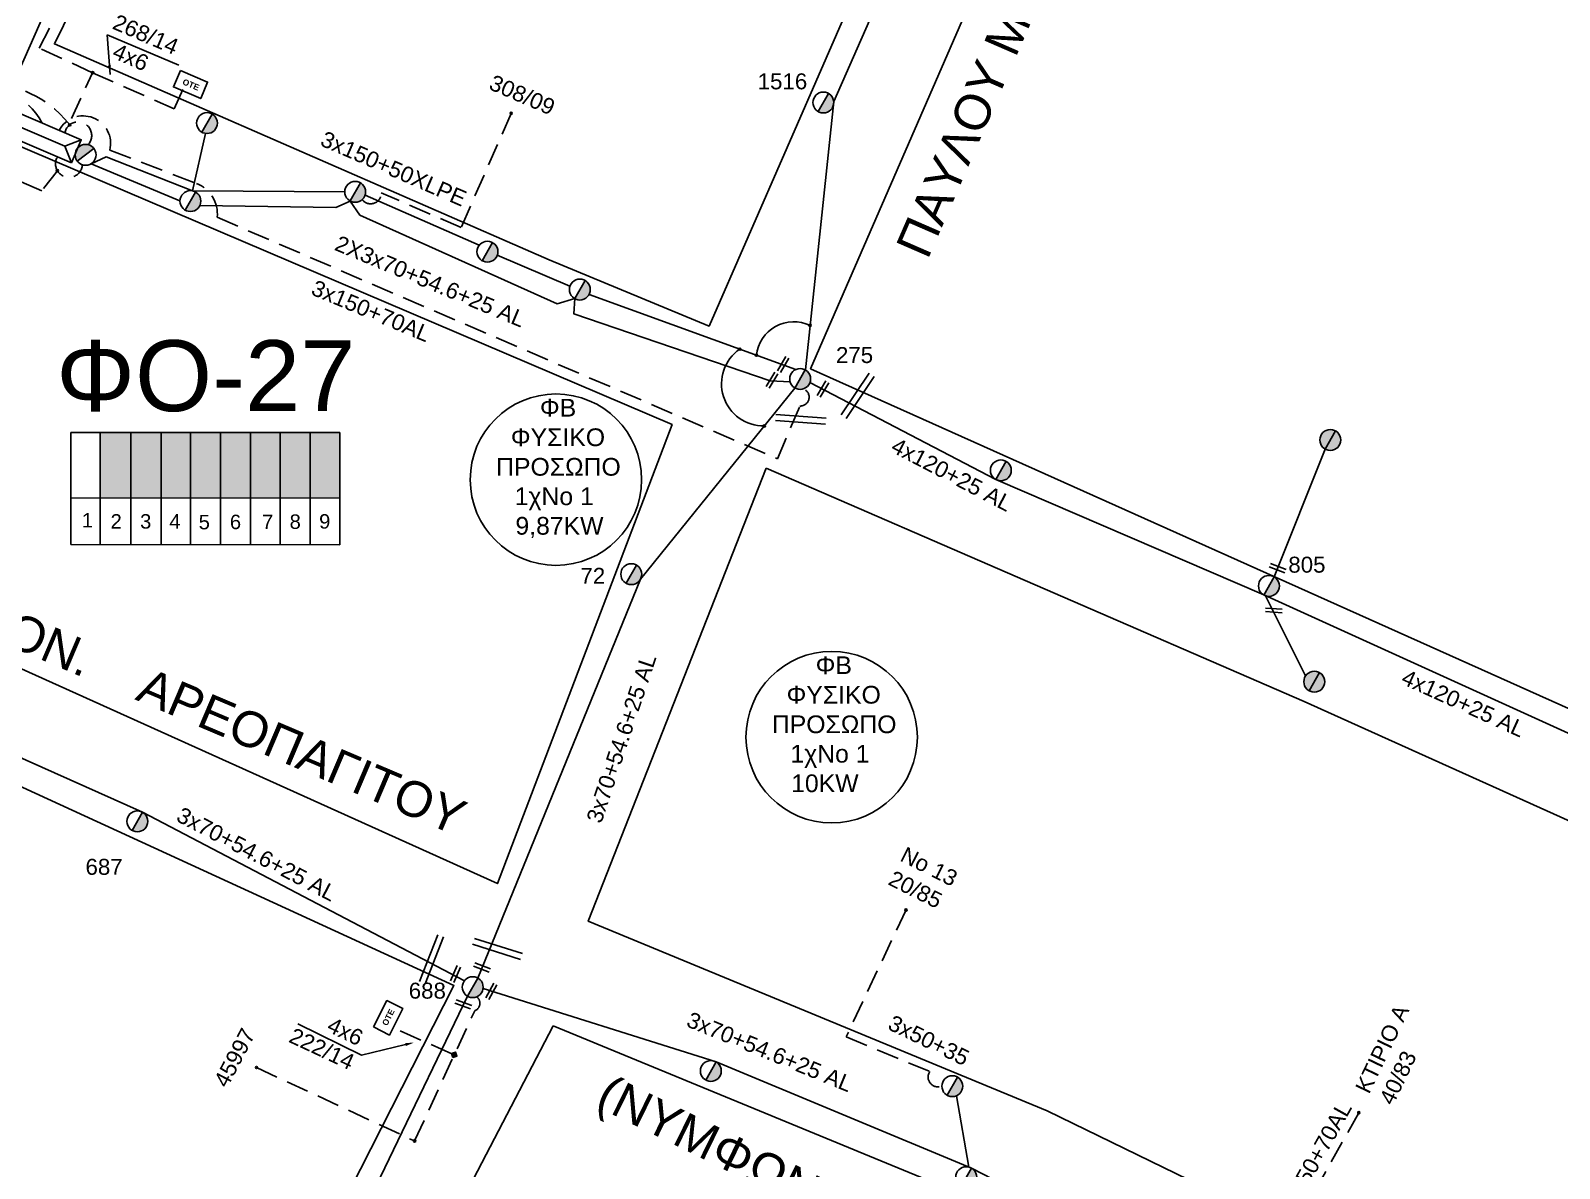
# Model space of a CAD drawing. Header units: millimetres. Extents: x 4998 to 7216, y 1887 to 2914.
# Drawn here: x 5855 to 6027.5, y 2428.9 to 2557.3 of the extents above; entities that cross this region are included whole.
import ezdxf
from ezdxf import colors
from ezdxf.entities.mleader import LeaderData, LeaderLine
from ezdxf.enums import TextEntityAlignment as Align
from ezdxf.math import Vec2, Vec3

# ---------------------------------------------------------------- set-up
doc = ezdxf.new("R2010")
doc.units = ezdxf.units.MM
doc.linetypes.add('DASHED', pattern=[19.05, 12.7, -6.35])
for name, color, linetype, lineweight in [('3x150+50', 7, 'Continuous', 30), ('3x150+50 XLPE', 7, 'SYN_LINE', 30), ('3x150+70AL', 7, 'DASHED', 30), ('3x150AL+50CU', 7, 'Continuous', 30), ('3x70+54.6+25 AL', 7, 'SYN_LINE', 30), ('4x120+25 AL', 7, 'SYN_LINE', 30), ('4x50+16AL', 7, 'Continuous', 30), ('4x6', 7, 'SYN_LINE', 30), ('4x6CU', 7, 'Continuous', 30), ('Υπόβαθρο ΔΕΗ', 7, 'Continuous', 30)]:
    doc.layers.add(name, color=color, linetype=linetype, lineweight=lineweight)
for name, color, linetype in [('3X50AL+35CU', 7, 'Continuous'), ('Pillar OTE', 7, 'Continuous'), ('text οδών', 7, 'Continuous'), ('text_kalodion', 7, 'Continuous'), ('Επιγραφές - Σχήματα', 7, 'Continuous'), ('Καλώδια ΧΤ   3x150AL+50CU', 7, 'DASHED'), ('Μηχανική τομή', 7, 'Continuous'), ('Στύλος Ξύλινος', 7, 'Continuous'), ('Στύλος Ξύλινος @ 1', 7, 'Continuous'), ('Στύλος ΦΜ', 7, 'Continuous'), ('Στύλος ΦΜ @ 1', 7, 'Continuous'), ('Συνδέσεις', 7, 'Continuous'), ('Τομή', 7, 'Continuous'), ('Υποσταθμός εναέριος 2 στύλων', 7, 'Continuous'), ('Υποσταθμός πόλεως', 7, 'Continuous')]:
    doc.layers.add(name, color=color, linetype=linetype)
doc.styles.add('arial', font='ARIAL.TTF')
doc.styles.get("Standard").update_dxf_attribs({"font": 'ARIAL.TTF'})
doc.linetypes.add('SYN_LINE', pattern='A,0.5,-0.0001,["/\\/\\/\\/",Standard,S=0.1,R=0,X=0,Y=-0.05],-0.25', length=0.7501)
doc.dimstyles.new('ISO-25', dxfattribs={"dimtxt": 2.5, "dimasz": 2.5, "dimexe": 1.25, "dimexo": 0.625, "dimtad": 1, "dimtxsty": 'Standard', "dimcen": 2.5, "dimadec": 0, "dimazin": 0, "dimtfac": 1, "dimtmove": 0, "dimatfit": 3, "dimfxl": 1, "dimarcsym": 0})

# ---------------------------------------------------------------- blocks, each defined once
blk = doc.blocks.new('ΥΠΟΣΤΑΘΜΟΣ ΕΝΑΕΡΙΟΣ ΕΠΙ 2 ΣΤΥΛΩΝ')
at = {"layer": 'Υποσταθμός εναέριος 2 στύλων', "linetype": 'Continuous'}
for points in [[(-11.97, -2.11, 0.574793), (-8.45, -0.07, 0.268822), (-9.64, 1.98)], [(9.68, -2.15, 0.574793), (13.19, -0.1, 0.268822), (12.01, 1.95)]]:
    blk.add_hatch(color=256, dxfattribs=at).paths.add_polyline_path(points)
for p, q in [((-11.97, -2.11), (-9.64, 1.98)), ((9.68, -2.15), (12.01, 1.95))]:
    blk.add_line(p, q, dxfattribs=at)
for centre in [(-10.81, -0.07), (10.84, -0.1)]:
    blk.add_circle(centre, 2.36, dxfattribs=at)
at = {"layer": 'Υποσταθμός πόλεως', "linetype": 'Continuous', "ltscale": 40}
blk.add_lwpolyline([(-8.57, 2.82), (8.57, 2.82), (8.57, -2.82), (-8.57, -2.82)], close=True, dxfattribs=at)
for points in [[(-5.75, 0), (-8.57, 2.82)], [(-8.57, -2.82), (-5.75, 0)], [(-5.75, 0), (5.75, 0)], [(5.75, 0), (8.57, 2.82)], [(8.57, -2.82), (5.75, 0)]]:
    blk.add_lwpolyline(points, dxfattribs=at)
at = {"layer": 'Υποσταθμός εναέριος 2 στύλων', "ltscale": 40, "flags": 1}
for tag, p in [('ΜΕΤΑΣΧΗΜΑΤΙΣΜΟΣ', (14.09, 2.51)), ('ΙΣΧΥΣ', (14.07, -0.28)), ('ΑΡΙΘΜΟΣ', (14.19, -3))]:
    blk.add_attdef(tag, p, '', height=1.8, dxfattribs=at)
blk = doc.blocks.new('ΥΠΑΡΧΩΝ ΤΣΙΜΕΝΤΕΝΙΟΣ ΣΤΥΛΟΣ')
at = {"layer": 'Στύλος ΦΜ'}
blk.add_hatch(color=7, dxfattribs=at).paths.add_polyline_path([(-1.29, -2.28, 0.574793), (2.62, 0, 0.268822), (1.3, 2.27)])
at = {"layer": 'Στύλος ΦΜ', "color": 7}
blk.add_line((-1.29, -2.28), (1.3, 2.27), dxfattribs=at)
blk.add_circle((0, 0), 2.62, dxfattribs=at)
at = {"layer": 'Στύλος ΦΜ', "flags": 4}
for tag, p in [('ΑΡΙΘΜΟΣ', (-4.68, 8.05)), ('ΤΥΠΟΣ', (-4.91, 3.03))]:
    blk.add_attdef(tag, p, '', height=4, dxfattribs=at)
blk = doc.blocks.new('ΥΠΑΡΧΩΝ ΞΥΛΙΝΟΣ ΣΤΥΛΟΣ')
at = {"layer": 'Στύλος Ξύλινος'}
h = blk.add_hatch(color=7, dxfattribs=at)
h.paths.add_polyline_path([(-2.62, 0, 0.270008), (-1.29, -2.28), (1.3, 2.27, 0.576266)])
h.paths.add_polyline_path([(-1.29, -2.28, 0.574793), (2.62, 0, 0.268822), (1.3, 2.27)])
at = {"layer": 'Στύλος Ξύλινος', "color": 7}
blk.add_line((-1.29, -2.28), (1.3, 2.27), dxfattribs=at)
blk.add_circle((0, 0), 2.62, dxfattribs=at)
at = {"layer": 'Στύλος Ξύλινος', "flags": 4}
for tag, p in [('ΑΡΙΘΜΟΣ', (-4.91, 8.6)), ('ΤΥΠΟΣ', (-4.85, 3.39))]:
    blk.add_attdef(tag, p, '', height=4, dxfattribs=at)
blk = doc.blocks.new('_ΣΥΝΔΕΣΗ')
at = {"layer": 'Συνδέσεις', "linetype": 'SYN_LINE', "ltscale": 40}
blk.add_hatch(color=256, dxfattribs=at).paths.add_polyline_path([(0.5, -0.01, 1), (-0.5, -0.01, 1)])
at = {"layer": 'Συνδέσεις'}
blk.add_circle((0, -0.01), 0.5, dxfattribs=at)
blk = doc.blocks.new('ΤΟΜΗ')
at = {"layer": 'Τομή', "ltscale": 40}
for p, q in [((-5.68, 0), (17.06, 0)), ((-5.68, -2.77), (17.06, -2.77))]:
    blk.add_line(p, q, dxfattribs=at)
blk = doc.blocks.new('ΜΗΧΑΝΙΚΗ ΤΟΜΗ')
at = {"layer": 'Μηχανική τομή', "ltscale": 40}
for p, q in [((-1.89, 0.78), (5.68, 0.78)), ((-1.89, -0.78), (5.68, -0.78))]:
    blk.add_line(p, q, dxfattribs=at)
blk = doc.blocks.new('PILLAR ΟΤΕ')
at = {"layer": 'Pillar OTE', "ltscale": 40}
blk.add_lwpolyline([(-3.31, 2.02), (3.39, 2.02), (3.39, -1.99), (-3.31, -1.99)], close=True, dxfattribs=at)
at = {"layer": 'Pillar OTE', "insert": (-1.81, 0.71), "char_height": 1.3575, "width": 109.961, "attachment_point": 1}
blk.add_mtext('{\\fArial|b1|i0|c161|p34;OTE}', dxfattribs=at)
blk = doc.blocks.new('TSONTA XT1')
at = {"ltscale": 40}
h = blk.add_hatch(color=256, dxfattribs=at)
h.dxf.hatch_style = 1
h.paths.add_polyline_path([(595.96, 2487.66), (597.07, 2488.77), (595.96, 2489.87), (594.85, 2488.77)])
blk.add_lwpolyline([(594.85, 2488.77), (595.96, 2489.87), (597.07, 2488.77), (595.96, 2487.66)], close=True, dxfattribs=at)

msp = doc.modelspace()

# ---------------------------------------------------------------- hatches: boundary and pattern name
at = {"layer": 'Καλώδια ΧΤ   3x150AL+50CU', "linetype": 'DASHED', "lineweight": -3, "ltscale": 0.2}
h = msp.add_hatch(color=62, dxfattribs=at)
h.dxf.hatch_style = 1
h.paths.add_polyline_path([(5866.32, 2511.92), (5862.88, 2511.92), (5862.88, 2504.56), (5866.32, 2504.56)])
h = msp.add_hatch(color=85, dxfattribs=at)
h.dxf.hatch_style = 1
h.paths.add_polyline_path([(5866.32, 2504.56), (5869.76, 2504.55), (5869.76, 2511.92), (5866.32, 2511.92)])
h = msp.add_hatch(color=27, dxfattribs=at)
h.dxf.hatch_style = 1
h.paths.add_polyline_path([(5873.06, 2511.92), (5869.76, 2511.92), (5869.76, 2504.55), (5873.06, 2504.55)])
h = msp.add_hatch(color=1, dxfattribs=at)
h.dxf.hatch_style = 1
h.paths.add_polyline_path([(5873.06, 2504.55), (5876.45, 2504.55), (5876.45, 2511.92), (5873.06, 2511.92)])
h = msp.add_hatch(color=5, dxfattribs=at)
h.dxf.hatch_style = 1
h.paths.add_polyline_path([(5876.45, 2504.55), (5879.84, 2504.54), (5879.84, 2511.92), (5876.45, 2511.92)])
h = msp.add_hatch(color=173, dxfattribs=at)
h.dxf.hatch_style = 1
h.paths.add_polyline_path([(5879.78, 2504.55), (5883.18, 2504.54), (5883.18, 2511.92), (5879.78, 2511.92)])
h = msp.add_hatch(color=2, dxfattribs=at)
h.dxf.hatch_style = 1
h.paths.add_polyline_path([(5883.12, 2504.55), (5886.52, 2504.55), (5886.52, 2511.92), (5883.12, 2511.92)])
h = msp.add_hatch(color=6, dxfattribs=at)
h.dxf.hatch_style = 1
h.paths.add_polyline_path([(5886.44, 2504.55), (5889.84, 2504.54), (5889.84, 2511.92), (5886.44, 2511.92)])

# ---------------------------------------------------------------- linework, layer by layer
at = {"lineweight": -3, "ltscale": 0.2}
for centre in [(5914.29, 2506.6), (5945.4, 2477.55)]:
    msp.add_circle(centre, 9.67, dxfattribs=at)
at = {"layer": '3x150+50', "color": 85, "linetype": 'DASHED', "lineweight": -3, "ltscale": 0.2}
msp.add_lwpolyline([(5856.32, 2546.83, 0.394361), (5847.59, 2550.04), (5842.92, 2552.03), (5839.71, 2545.51)], format="xyb", dxfattribs=at)
at = {"layer": '3x150+50', "color": 62, "linetype": 'DASHED', "lineweight": -3, "ltscale": 0.2}
msp.add_lwpolyline([(5880.51, 2440.28), (5898.34, 2431.99), (5905.12, 2446.69, 0.599456), (5905.34, 2448.26, -1.178055)], format="xyb", dxfattribs=at)
at = {"layer": '3x150+50 XLPE', "color": 1, "linetype": 'DASHED', "lineweight": -3, "ltscale": 0.2}
for points in [[(5843.94, 2552.85), (5847.77, 2551.16, -0.277361), (5859.43, 2546.62)], [(5909.24, 2547.92), (5903.59, 2535.06), (5894.58, 2538.95, -0.723946), (5892.43, 2538.19, 53.770915)]]:
    msp.add_lwpolyline(points, format="xyb", dxfattribs=at)
at = {"layer": '3x150+50 XLPE', "color": 62, "linetype": 'DASHED', "lineweight": -3, "ltscale": 0.2}
msp.add_lwpolyline([(5858.04, 2541.46), (5856.27, 2539.19), (5846.25, 2543.48), (5796.6, 2443.47), (5815.01, 2434.64)], dxfattribs=at)
msp.add_lwpolyline([(5860.86, 2542.12, -1.279686), (5858.06, 2543.03, 1.108082)], format="xyb", dxfattribs=at)
at = {"layer": '3x150+50 XLPE', "color": 1, "linetype": 'DASHED', "lineweight": -3, "ltscale": 0.2}
msp.add_arc((5860.38, 2545.43), 1.53, 317.1438, 168.3485, dxfattribs=at)
at = {"layer": '3x150+70AL', "color": 173, "lineweight": -3, "ltscale": 0.2}
msp.add_lwpolyline([(5858.24, 2546.01, -0.889923), (5863.94, 2543.78), (5873.73, 2540.02, -0.338992), (5876.07, 2536.2), (5939.27, 2508.96), (5941.82, 2514.91, 0.850067), (5942.21, 2516.84, -1.005814)], format="xyb", dxfattribs=at)
at = {"layer": '3x150+70AL', "color": 30, "lineweight": -3, "ltscale": 0.2}
msp.add_lwpolyline([(6004.87, 2435.18), (5996.97, 2421.08), (5995.59, 2421.74), (5988.2, 2425.46), (5985, 2418.85, 0.804187), (5983.37, 2418.58, -0.838782)], format="xyb", dxfattribs=at)
at = {"layer": '3x150AL+50CU', "color": 173, "linetype": 'DASHED', "lineweight": -3, "ltscale": 0.2}
msp.add_lwpolyline([(5862.01, 2552.51), (5856, 2555.28), (5864.03, 2571.11, 0.889213), (5866.19, 2575.27), (5876.12, 2595.44), (5907.25, 2581.15), (5905.67, 2576.96)], format="xyb", dxfattribs=at)
msp.add_lwpolyline([(5859.64, 2547.35), (5862.01, 2552.51)], dxfattribs=at)
at = {"layer": '3X50AL+35CU', "color": 27, "linetype": 'DASHED', "lineweight": -3, "ltscale": 0.2}
msp.add_lwpolyline([(5953.79, 2458.06), (5947.02, 2443.73), (5956.47, 2439.83, 0.74822), (5957.83, 2438.18, -2.142625)], format="xyb", dxfattribs=at)
at = {"layer": '3x70+54.6+25 AL', "color": 1, "linetype": 'SYN_LINE', "lineweight": -3, "ltscale": 20}
for points in [[(5942.43, 2518.98), (5945.64, 2549.27), (5959.95, 2581.76), (5972.4, 2614.93)], [(5941.26, 2516.93), (5923.83, 2495.39), (5905.49, 2450.37)]]:
    msp.add_lwpolyline(points, dxfattribs=at)
at = {"layer": '3x70+54.6+25 AL', "color": 62, "linetype": 'SYN_LINE', "lineweight": -3, "ltscale": 7}
msp.add_lwpolyline([(5873.27, 2539.18), (5874.76, 2545.66)], dxfattribs=at)
at = {"layer": '3x70+54.6+25 AL', "color": 1, "linetype": 'SYN_LINE', "lineweight": -3, "ltscale": 12}
for points in [[(5861.84, 2542.24), (5863.54, 2543.03), (5873.27, 2539.18), (5890.46, 2539.07)], [(5892.76, 2538.71), (5905.64, 2533.06)]]:
    msp.add_lwpolyline(points, dxfattribs=at)
at = {"layer": '3x70+54.6+25 AL', "color": 62, "linetype": 'SYN_LINE', "lineweight": -3, "ltscale": 12}
msp.add_lwpolyline([(5861.84, 2542.24), (5871.87, 2538.05)], dxfattribs=at)
at = {"layer": '3x70+54.6+25 AL', "color": 62, "linetype": 'SYN_LINE', "lineweight": -3, "ltscale": 20}
for points in [[(5874.13, 2537.55), (5889.44, 2537.31), (5891.06, 2538.04), (5892.17, 2536.46), (5914.42, 2526.44), (5916.41, 2527.03), (5916.31, 2525.3), (5938.47, 2517.75), (5940.71, 2517.62)], [(5879.17, 2380.83), (5886.64, 2411.61), (5904.32, 2448.33)]]:
    msp.add_lwpolyline(points, dxfattribs=at)
at = {"layer": '3x70+54.6+25 AL', "color": 1, "linetype": 'SYN_LINE', "lineweight": -3, "ltscale": 10}
msp.add_lwpolyline([(5907.67, 2531.93), (5915.87, 2528.42)], dxfattribs=at)
at = {"layer": '3x70+54.6+25 AL', "color": 1, "linetype": 'SYN_LINE', "lineweight": -3, "ltscale": 17}
msp.add_lwpolyline([(5918.03, 2527.51), (5941.35, 2519.03)], dxfattribs=at)
at = {"layer": '3x70+54.6+25 AL', "color": 5, "linetype": 'SYN_LINE', "lineweight": -3, "ltscale": 20}
msp.add_lwpolyline([(5824.14, 2487.98), (5851.28, 2476.4), (5867.64, 2469.07), (5903.96, 2450.06)], dxfattribs=at)
at = {"layer": '3x70+54.6+25 AL', "color": 27, "linetype": 'SYN_LINE', "lineweight": -3, "ltscale": 20}
msp.add_lwpolyline([(5981.3, 2418.56), (5961.17, 2428.93), (5932.35, 2440.91), (5906.07, 2449.2)], dxfattribs=at)
at = {"layer": '3x70+54.6+25 AL', "color": 27, "linetype": 'SYN_LINE', "lineweight": -3, "ltscale": 10}
msp.add_lwpolyline([(5960.89, 2429.04), (5959.47, 2437.09)], dxfattribs=at)
at = {"layer": '4x120+25 AL', "color": 2, "linetype": 'SYN_LINE', "lineweight": -3, "ltscale": 20}
msp.add_lwpolyline([(6100.41, 2447.35), (6062.52, 2461.91), (6029.75, 2477.42), (5994.15, 2493.59), (5963.91, 2506.63), (5942.95, 2517.57)], dxfattribs=at)
at = {"layer": '4x120+25 AL', "color": 2, "linetype": 'SYN_LINE', "lineweight": -3, "ltscale": 12}
msp.add_lwpolyline([(5994.34, 2493.5), (5998.87, 2484.46)], dxfattribs=at)
at = {"layer": '4x50+16AL', "color": 6, "lineweight": -3, "ltscale": 0.2}
msp.add_lwpolyline([(5851.86, 2548.53), (5863.3, 2574.52), (5878.98, 2605.62), (5886.01, 2618.96)], dxfattribs=at)
at = {"layer": '4x6', "color": 173, "linetype": 'DASHED', "lineweight": -3, "ltscale": 0.2}
msp.add_lwpolyline([(5862.01, 2552.51), (5871.22, 2548.44), (5872.18, 2550.61)], dxfattribs=at)
at = {"layer": '4x6', "color": 62, "linetype": 'DASHED', "lineweight": -3, "ltscale": 0.2}
msp.add_lwpolyline([(5902.53, 2441.84), (5895.9, 2444.77)], dxfattribs=at)
at = {"layer": '4x6CU', "color": 2, "linetype": 'SYN_LINE', "lineweight": -3, "ltscale": 20}
msp.add_lwpolyline([(5995.32, 2495.63), (6001.08, 2510.06)], dxfattribs=at)
at = {"layer": 'Pillar OTE', "lineweight": -3, "ltscale": 40}
for points in [[(5859.56, 2499.28), (5859.56, 2511.92), (5889.89, 2511.92), (5889.89, 2499.25), (5859.56, 2499.28)], [(5862.88, 2499.28), (5862.88, 2511.92)], [(5866.32, 2499.27), (5866.32, 2511.92)], [(5869.76, 2499.27), (5869.76, 2511.92)], [(5873.06, 2499.27), (5873.06, 2511.92)], [(5876.45, 2499.26), (5876.45, 2511.92)], [(5879.84, 2499.26), (5879.84, 2511.92)], [(5883.18, 2499.26), (5883.18, 2511.92)], [(5886.57, 2499.25), (5886.57, 2511.92)], [(5859.56, 2504.56), (5889.89, 2504.53)]]:
    msp.add_lwpolyline(points, dxfattribs=at)
at = {"layer": 'Υπόβαθρο ΔΕΗ', "color": 7, "lineweight": -3}
for points in [[(5911.71, 2634.44), (5900.13, 2640.18), (5899.02, 2639.59), (5897.9, 2637.67), (5857.7, 2555.77), (5913.52, 2531.42), (5931.56, 2523.92), (5966.77, 2604.59)], [(5852.11, 2544.95), (5827.93, 2497.01), (5907.68, 2461.03), (5927.4, 2512.81)], [(5937.99, 2507.9), (5917.93, 2456.79), (5969.72, 2435.39), (6022.08, 2409.9), (6064.98, 2388.12), (6094.37, 2437.88), (6066.3, 2450.82), (6032.94, 2466.14), (5998.7, 2481.57)], [(5823.09, 2486.14), (5902.78, 2449.53), (5885.21, 2414.99), (5869.44, 2384.89), (5790.11, 2420.2)], [(5913.99, 2444.97), (5972.95, 2420.68), (5939.98, 2353.15), (5880.37, 2380.4)]]:
    msp.add_lwpolyline(points, close=True, dxfattribs=at)
for points in [[(6045.46, 2511.09), (6116.09, 2473.18), (6100.96, 2448.34), (5943.02, 2519.11), (5977.93, 2599.34), (6141.07, 2513.99), (6120.15, 2478.94), (6048.71, 2517.73)], [(5863.65, 2556.8), (5871.74, 2553.36)]]:
    msp.add_lwpolyline(points, dxfattribs=at)
at = {"layer": 'Υπόβαθρο ΔΕΗ', "lineweight": -3}
for centre, radius, start, end in [((5941.13, 2520.18), 4.24, 64.4165, 173.7424), ((5937.73, 2517.42), 4.76, 124.6504, 270.8919)]:
    msp.add_arc(centre, radius, start, end, dxfattribs=at)

# ---------------------------------------------------------------- block references
at = {"layer": 'Pillar OTE'}
for p, xscale, yscale, zscale, rotation in [((5873.04, 2551.18), 0.5, 0.5, 0.5, 337), ((5895.36, 2445.87), 0.4999999999999999, 0.4999999999999999, 0.4999999999999999, 63.03812849891925)]:
    msp.add_blockref('PILLAR ΟΤΕ', p, dxfattribs=dict(at, xscale=xscale, yscale=yscale, zscale=zscale, rotation=rotation))
at = {"layer": 'Μηχανική τομή', "lineweight": -3}
for p, xscale, yscale, zscale, rotation in [((5940.17, 2520), 0.2499999999999677, 0.2499999999999677, 0.2499999999999677, 239.4850381586244), ((5938.91, 2518.24), 0.2499999999999677, 0.2499999999999677, 0.2499999999999677, 239.4850381586244), ((5944.66, 2517.23), 0.2499999999999677, 0.2499999999999677, 0.2499999999999677, 239.4850381586244), ((5996.16, 2496.45), 0.2499999999999677, 0.2499999999999677, 0.2499999999999677, 158.9010721525749), ((5995.76, 2491.81), 0.2499999999999677, 0.2499999999999677, 0.2499999999999677, 176.0848774531579), ((5903.15, 2451.26), 0.2499999999999677, 0.2499999999999677, 0.2499999999999677, 246.0840795572911), ((5905.51, 2451.73), 0.2499999999999676, 0.2499999999999676, 0.2499999999999676, 339.1384632952834), ((5907.22, 2449.3), 0.2499999999999676, 0.2499999999999676, 0.2499999999999676, 242.0602100706749), ((5903.4, 2447.57), 0.2499999999999676, 0.2499999999999676, 0.2499999999999676, 339.8605948894156)]:
    msp.add_blockref('ΜΗΧΑΝΙΚΗ ΤΟΜΗ', p, dxfattribs=dict(at, xscale=xscale, yscale=yscale, zscale=zscale, rotation=rotation))
at = {"layer": 'Στύλος Ξύλινος @ 1', "lineweight": -3, "ltscale": 40, "xscale": 0.4499999999995559, "yscale": 0.4499999999995559, "zscale": 0.4499999999995559}
for p in [(6001.66, 2511.08), (5999.85, 2483.81)]:
    msp.add_blockref('ΥΠΑΡΧΩΝ ΞΥΛΙΝΟΣ ΣΤΥΛΟΣ', p, dxfattribs=at)
at = {"layer": 'Στύλος ΦΜ @ 1', "lineweight": -3, "ltscale": 40}
ref = msp.add_blockref('ΥΠΑΡΧΩΝ ΤΣΙΜΕΝΤΕΝΙΟΣ ΣΤΥΛΟΣ', (5944.46, 2549.15), dxfattribs=dict(at, xscale=0.4500000000000229, yscale=0.4500000000000229, zscale=0.4500000000000229))
ref.add_attrib('ΤΥΠΟΣ', '1516', (5937.05, 2550.64), dxfattribs={"layer": 'Στύλος ΦΜ', "height": 1.8, "flags": 4})
for p, xscale, yscale, zscale in [((5874.92, 2546.83), 0.4500000000000229, 0.4500000000000229, 0.4500000000000229), ((5873.05, 2538.03), 0.4500000000000229, 0.4500000000000229, 0.4500000000000229), ((5891.64, 2539.07), 0.4500000000000229, 0.4500000000000229, 0.4500000000000229), ((5906.56, 2532.32), 0.4500000000000229, 0.4500000000000229, 0.4500000000000229), ((5916.99, 2528.05), 0.4500000000000229, 0.4500000000000229, 0.4500000000000229), ((5964.49, 2507.65), 0.4500000000000229, 0.4500000000000229, 0.4500000000000229), ((5931.77, 2439.89), 0.4500000000000296, 0.4500000000000296, 0.4500000000000296), ((5959.01, 2438.17), 0.4500000000000296, 0.4500000000000296, 0.4500000000000296), ((5960.58, 2427.91), 0.4500000000000296, 0.4500000000000296, 0.4500000000000296)]:
    msp.add_blockref('ΥΠΑΡΧΩΝ ΤΣΙΜΕΝΤΕΝΙΟΣ ΣΤΥΛΟΣ', p, dxfattribs=dict(at, xscale=xscale, yscale=yscale, zscale=zscale))
ref = msp.add_blockref('ΥΠΑΡΧΩΝ ΤΣΙΜΕΝΤΕΝΙΟΣ ΣΤΥΛΟΣ', (5941.84, 2517.96), dxfattribs=dict(at, xscale=0.4500000000000229, yscale=0.4500000000000229, zscale=0.4500000000000229))
ref.add_attrib('ΤΥΠΟΣ', '275', (5945.88, 2519.76), dxfattribs={"layer": 'Στύλος ΦΜ', "height": 1.8, "flags": 4})
ref = msp.add_blockref('ΥΠΑΡΧΩΝ ΤΣΙΜΕΝΤΕΝΙΟΣ ΣΤΥΛΟΣ', (5994.73, 2494.61), dxfattribs=dict(at, xscale=0.449999999999831, yscale=0.449999999999831, zscale=0.449999999999831))
ref.add_attrib('ΤΥΠΟΣ', '805', (5996.92, 2496.11), dxfattribs={"layer": 'Στύλος ΦΜ', "height": 1.8, "flags": 4})
ref = msp.add_blockref('ΥΠΑΡΧΩΝ ΤΣΙΜΕΝΤΕΝΙΟΣ ΣΤΥΛΟΣ', (5922.79, 2495.94), dxfattribs=dict(at, xscale=0.4500000000000229, yscale=0.4500000000000229, zscale=0.4500000000000229))
ref.add_attrib('ΤΥΠΟΣ', '72', (5917.05, 2494.85), dxfattribs={"layer": 'Στύλος ΦΜ', "height": 1.8, "flags": 4})
ref = msp.add_blockref('ΥΠΑΡΧΩΝ ΤΣΙΜΕΝΤΕΝΙΟΣ ΣΤΥΛΟΣ', (5867.06, 2468.05), dxfattribs=dict(at, xscale=0.4500000000000264, yscale=0.4500000000000264, zscale=0.4500000000000264))
ref.add_attrib('ΤΥΠΟΣ', '687', (5861.21, 2462.02), dxfattribs={"layer": 'Στύλος ΦΜ', "height": 1.8, "flags": 4})
ref = msp.add_blockref('ΥΠΑΡΧΩΝ ΤΣΙΜΕΝΤΕΝΙΟΣ ΣΤΥΛΟΣ', (5904.9, 2449.35), dxfattribs=dict(at, xscale=0.4500000000000296, yscale=0.4500000000000296, zscale=0.4500000000000296))
ref.add_attrib('ΤΥΠΟΣ', '688', (5897.68, 2448.05), dxfattribs={"layer": 'Στύλος ΦΜ', "height": 1.8, "flags": 4})
at = {"layer": 'Συνδέσεις', "lineweight": -3, "xscale": 0.25, "yscale": 0.25, "zscale": 0.25}
for p in [(5862.01, 2552.52), (5909.24, 2547.93), (5859.43, 2546.63), (5858.04, 2541.46), (5942.96, 2524.01), (5935.03, 2521.33), (5936.91, 2520.65), (5937.8, 2512.66), (5953.79, 2458.06), (5880.51, 2440.28), (6004.87, 2435.18), (5898.34, 2431.99)]:
    msp.add_blockref('_ΣΥΝΔΕΣΗ', p, dxfattribs=at)
at = {"layer": 'Συνδέσεις', "xscale": 0.3075184835441075, "yscale": 0.3075184835441075, "zscale": 0.3075184835441075, "rotation": 65.2282121092515}
msp.add_blockref('TSONTA XT1', (6520.93, 1954.62), dxfattribs=at)
at = {"layer": 'Τομή', "lineweight": -3}
for p, xscale, yscale, zscale, rotation in [((5947.25, 2515.08), 0.2499999999999995, 0.2499999999999995, 0.2499999999999995, 56.22628646638626), ((5940.51, 2513.85), 0.2499999999999995, 0.2499999999999995, 0.2499999999999995, 355.8903843398916), ((5899.42, 2451.29), 0.2499999999999995, 0.2499999999999995, 0.2499999999999995, 68.68333363173187), ((5906.44, 2454.42), 0.2499999999999996, 0.2499999999999996, 0.2499999999999996, 342.4853061431383)]:
    msp.add_blockref('ΤΟΜΗ', p, dxfattribs=dict(at, xscale=xscale, yscale=yscale, zscale=zscale, rotation=rotation))
at = {"layer": 'Υποσταθμός εναέριος 2 στύλων', "lineweight": -3, "xscale": 0.5000000000001986, "yscale": 0.5000000000001986, "zscale": 0.5000000000001986, "rotation": 156.8795756703706}
msp.add_blockref('ΥΠΟΣΤΑΘΜΟΣ ΕΝΑΕΡΙΟΣ ΕΠΙ 2 ΣΤΥΛΩΝ', (5856.24, 2545.34), dxfattribs=at)

# ---------------------------------------------------------------- texts
at = {"lineweight": -3, "ltscale": 30, "char_height": 1.63, "width": 11.2573, "attachment_point": 1}
for s, insert in [('1', (5860.8, 2502.84)), ('2', (5864.04, 2502.71)), ('3', (5867.37, 2502.71)), ('4', (5870.67, 2502.71)), ('5', (5873.98, 2502.63)), ('6', (5877.5, 2502.65)), ('7', (5881.13, 2502.65)), ('8', (5884.24, 2502.68)), ('9', (5887.57, 2502.71))]:
    msp.add_mtext(s, dxfattribs=dict(at, insert=insert))
at = {"layer": 'text οδών', "lineweight": -3}
for s, rotation, p in [('ΠΑΥΛΟΥ ΜΕΛΑ', 66.486, (5962.5, 2550.78)), ('(ΝΥΜΦΩΝ) ΓΑΖΙΑΣ', 333.8673, (5941.61, 2426.93))]:
    msp.add_text(s, height=4, rotation=rotation, dxfattribs=at).set_placement(p, align=Align.MIDDLE_CENTER)
at = {"layer": 'text οδών', "lineweight": -3, "ltscale": 40, "insert": (5848.55, 2493.89), "char_height": 2, "width": 92.6704, "attachment_point": 1, "rotation": 336.9672}
msp.add_mtext('{\\H2x;ΔION.    APEOΠAΓITOY}', dxfattribs=at)
at = {"layer": 'text_kalodion', "linetype": 'Continuous', "lineweight": -3, "ltscale": 0.2}
for s, rotation, p in [('4x6', 336.5512, (5866.32, 2554.27)), ('3x150+50XLPE', 336.5512, (5895.98, 2541.69)), ('2X3x70+54.6+25 AL', 337.3808, (5900.11, 2528.98)), ('3x150+70AL', 337.3808, (5893.43, 2525.64)), ('4x120+25 AL', 332.4415, (5958.96, 2507.18)), ('3x70+54.6+25 AL', 71.6072, (5921.67, 2477.42)), ('4x120+25 AL', 335.5773, (6016.68, 2481.38)), ('3x70+54.6+25 AL', 332.3677, (5880.53, 2464.36)), ('3x70+54.6+25 AL', 337.8028, (5938.41, 2442.05)), ('3x50+35', 334.0418, (5956.36, 2443.35)), ('45997', 62.3181, (5878.02, 2441.39)), ('4x6', 334.2386, (5890.53, 2444.36)), ('3x150+70AL', 60.7477, (5999.91, 2430.02))]:
    msp.add_text(s, height=1.8, rotation=rotation, dxfattribs=at).set_placement(p, align=Align.MIDDLE_CENTER)
at = {"layer": 'Επιγραφές - Σχήματα', "lineweight": -3, "insert": (5857.89, 2522.33), "char_height": 8, "width": 15.5504, "attachment_point": 1, "style": 'arial'}
msp.add_mtext('ΦO-27', dxfattribs=at)
at = {"layer": 'Υπόβαθρο ΔΕΗ', "lineweight": -3, "char_height": 1.8, "attachment_point": 1, "style": 'arial'}
for s, insert, width, rotation in [('268/14', (5864.83, 2559.18), 9.1232, 336.7944), ('308/09', (5907.31, 2552.36), 9.1232, 336.7944), ('No 13\\P20/85', (5953.8, 2465.27), 9.1232, 333.3522), ('ΚΤΙΡΙΟ Α\\P40/83', (6004.4, 2437.98), 13.2173, 64.3871), ('222/14', (5884.78, 2444.84), 9.1232, 335.0006)]:
    msp.add_mtext(s, dxfattribs=dict(at, insert=insert, width=width, rotation=rotation))
at = {"layer": 'Υπόβαθρο ΔΕΗ', "lineweight": -3, "char_height": 2, "width": 17.2548, "attachment_point": 1}
for s, insert in [('{\\W8.64836; }ΦΒ \\P{\\W4.42067; }ΦΥΣΙΚΟ \\P{\\W2.28183; }ΠΡΟΣΩΠΟ', (5905.77, 2515.72)), ('{\\W5.64925; }1χΝο 1\\P{\\W5.75643; }9,87KW', (5905.25, 2505.73)), ('{\\W8.64836; }ΦΒ \\P{\\W4.42067; }ΦΥΣΙΚΟ \\P{\\W2.28183; }ΠΡΟΣΩΠΟ', (5936.88, 2486.67)), ('{\\W5.64925; }1χΝο 1\\P{\\W5.75643; }10KW', (5936.36, 2476.68))]:
    msp.add_mtext(s, dxfattribs=dict(at, insert=insert))

# ---------------------------------------------------------------- leaders
at = {"layer": 'text_kalodion', "linetype": 'Continuous', "lineweight": -3, "ltscale": 0.2}
ml = msp.add_multileader_mtext('Standard', dxfattribs=at)
ml.set_content('', color=256)
ml.set_leader_properties()
ml.build(insert=Vec2(0, 0))
ml.multileader.update_dxf_attribs({"arrow_head_size": 1})
ctx = ml.context
ctx.base_point, ctx.arrow_head_size, ctx.plane_origin, ctx.plane_x_axis, ctx.plane_y_axis = Vec3(5881.59, 2446.95), 1, Vec3(5898.3, 2443.1), Vec3(0.898794, -0.438371), Vec3(0.438371, 0.898794)
ctx.text_align_type = 2
notes = []
notes.append((ctx, [(0, (1, 1, 0), (5892.37, 2441.69), (-0.898794, 0.438371), 8, [(0, [(5898.3, 2443.1)], 0, [])])]))
ctx.mtext.insert, ctx.mtext.text_direction, ctx.mtext.rotation, ctx.mtext.alignment, ctx.mtext.flow_direction = Vec3(5884.26, 2447.87), Vec3(0.898794, -0.438371), 5.8294, 3, 5
at = {"layer": 'Επιγραφές - Σχήματα', "ltscale": 40}
msp.add_leader([(5863.99, 2552.33), (5863.65, 2556.8)], dimstyle='ISO-25', override={"dimasz": 1, "dimtad": 0}, dxfattribs=at)
for ctx, leaders in notes:
    for number, flags, end, landing, length, lines in leaders:
        leader = LeaderData()
        leader.index, (leader.has_last_leader_line, leader.has_dogleg_vector, leader.attachment_direction) = number, flags
        leader.last_leader_point, leader.dogleg_vector, leader.dogleg_length = Vec3(end), Vec3(landing), length
        for number, points, colour, breaks in lines:
            line = LeaderLine()
            line.index, line.vertices, line.color, line.breaks = number, Vec3.list(points), colors.encode_raw_color(colour), breaks
            leader.lines.append(line)
        ctx.leaders.append(leader)

doc.saveas('drawing.dxf')
